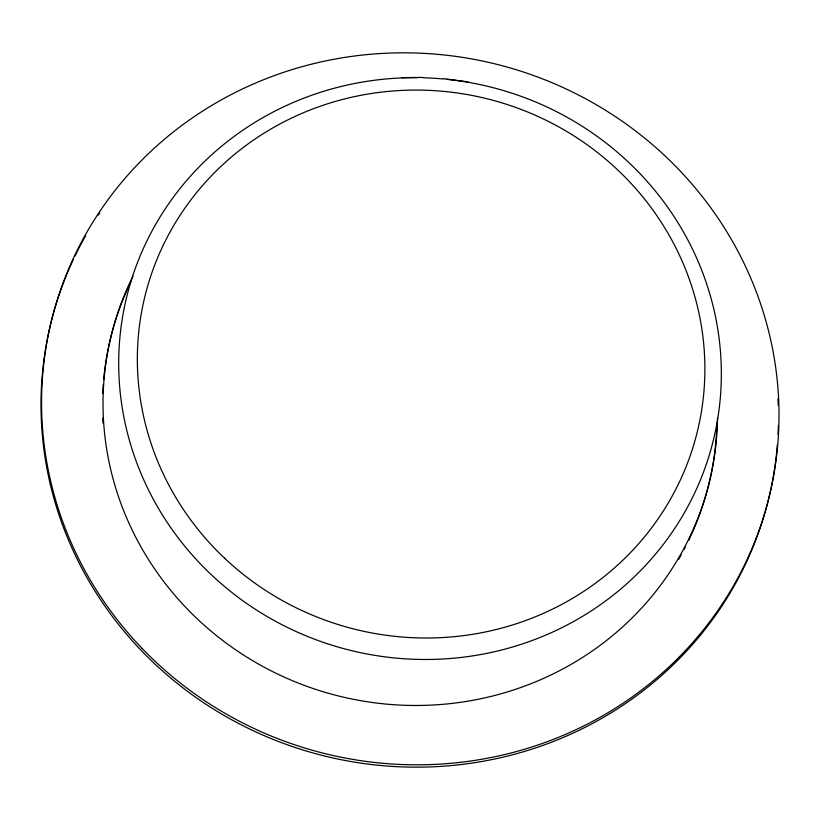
<?xml version="1.0" encoding="UTF-8"?>
<svg xmlns="http://www.w3.org/2000/svg" width="820" height="820" viewBox="0 0 820 820"><rect width="100%" height="100%" fill="white"/><g stroke="black" fill="none" stroke-linecap="round" stroke-linejoin="round"><path stroke-width="1.23" d="M401.902 77.623L422.72 77.439M443.528 78.658L467.923 81.877M446.92 79.345A301.955 290.249 13.6 0 1 672.072 532.364A301.955 290.249 13.6 0 1 155.636 503.49A301.955 290.249 13.6 0 1 417.093 77.674M423.366 77.787A301.955 290.249 13.6 0 1 443.23 78.976M716.875 424.135A307.91 295.989 13.6 0 1 688.626 540.503M685.284 547.186A307.91 295.989 13.6 0 1 684.136 549.4M681.174 554.884A307.91 295.989 13.6 0 1 678.714 559.22M102.971 423.14A307.91 295.989 13.6 0 1 102.715 418.159M102.725 393.251A307.91 295.989 13.6 0 1 103.238 384.549M103.658 379.598A307.91 295.989 13.6 0 1 130.81 281.854M717.52 418.036A307.91 295.989 13.6 0 1 340.443 696.447A307.91 295.989 13.6 0 1 133.024 276.145M777.37 444.614A369.492 355.183 13.6 0 1 318.795 754.533A369.492 355.183 13.6 0 1 73.39 259.427M75.03 255.994A369.492 355.183 13.6 0 1 85.649 235.74M98.318 215.147A369.492 355.183 13.6 0 1 99.743 213.026M777.924 398.92A369.492 355.183 13.6 0 1 778.211 405.275M778.344 425.601A369.492 355.183 13.6 0 1 778.016 434.487M224.68 558.297A284.366 273.347 13.6 0 0 696.682 434.231A284.366 273.347 13.6 0 0 341.991 99.599A284.366 273.347 13.6 0 0 224.68 558.297M142.26 648.579A369.492 355.183 13.6 0 0 763.584 516.836A369.492 355.183 13.6 0 0 325.007 61.049A369.492 355.183 13.6 0 0 142.26 648.579"/></g></svg>
